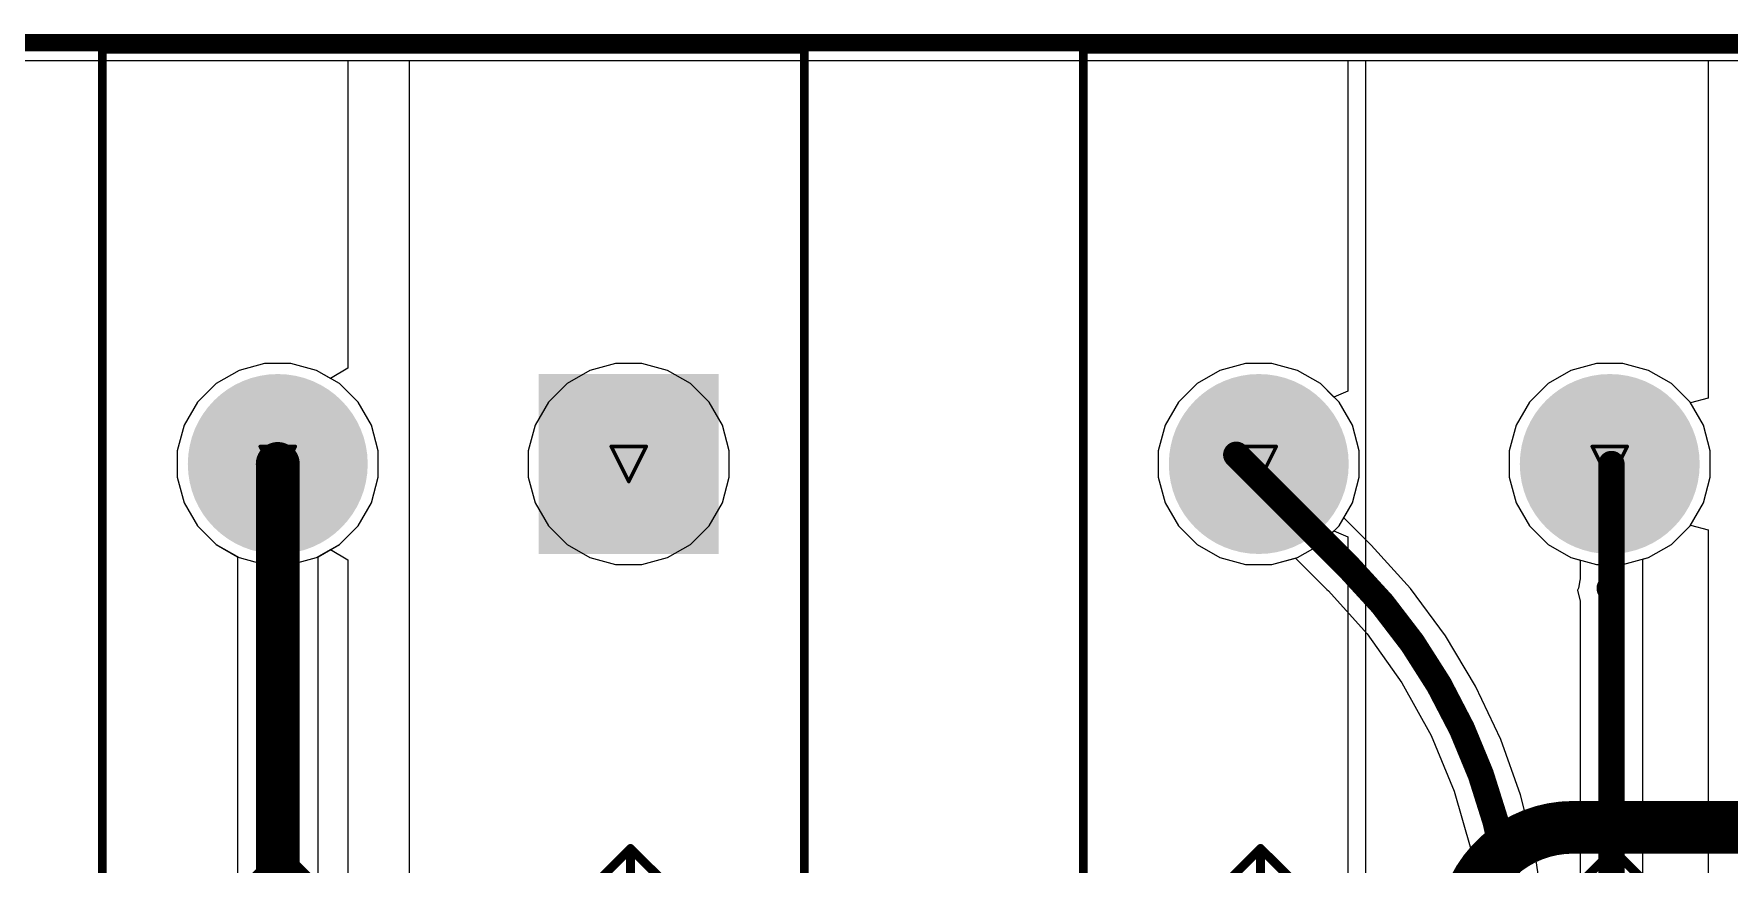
# Model space of a CAD drawing. Header units: inches. Extents: x 24 to 500, y 68 to 269.
# Drawn here: x 286.67 to 311.2, y 167.82 to 179.83 of the extents above; entities that cross this region are included whole.
import ezdxf

# ---------------------------------------------------------------- set-up
doc = ezdxf.new("R2010")
doc.units = ezdxf.units.IN
for name, color, linetype in [('Board Outline', 216, 'Continuous'), ('Bottom Layer', 5, 'Continuous'), ('Bottom Solder', 6, 'Continuous'), ('Drill Drawing', 1, 'Continuous'), ('Layer 1', 16, 'Continuous'), ('Layer 2', 76, 'Continuous'), ('Multi-Layer', 9, 'Continuous'), ('Pad Holes', 156, 'Continuous'), ('Top Layer', 1, 'Continuous'), ('Top Overlay', 2, 'Continuous'), ('Top Solder', 216, 'Continuous')]:
    doc.layers.add(name, color=color, linetype=linetype)

# ---------------------------------------------------------------- blocks, each defined once
blk = doc.blocks.new('TB008A_508_02BE_54')
at = {"layer": 'Bottom Layer'}
blk.add_hatch(color=5, dxfattribs=at).paths.add_polyline_path([(-3.74, 1.2), (-1.34, 1.2), (-1.34, -1.2), (-3.74, -1.2)])
h = blk.add_hatch(color=5, dxfattribs=at)
edge = h.paths.add_edge_path()
edge.add_arc((2.54, 0), 1.2, 0, 360)
at = {"layer": 'Bottom Solder'}
blk.add_hatch(color=6, dxfattribs=at).paths.add_polyline_path([(-3.842, 1.302), (-1.238, 1.302), (-1.238, -1.302), (-3.842, -1.302)])
h = blk.add_hatch(color=6, dxfattribs=at)
edge = h.paths.add_edge_path()
edge.add_arc((2.54, 0), 1.302, 0, 360)
at = {"layer": 'Layer 1'}
h = blk.add_hatch(color=16, dxfattribs=at)
edge = h.paths.add_edge_path()
edge.add_arc((-2.54, 0), 1.2, 0, 360)
h = blk.add_hatch(color=16, dxfattribs=at)
edge = h.paths.add_edge_path()
edge.add_arc((2.54, 0), 1.2, 0, 360)
at = {"layer": 'Layer 2'}
h = blk.add_hatch(color=76, dxfattribs=at)
edge = h.paths.add_edge_path()
edge.add_arc((-2.54, 0), 1.2, 0, 360)
h = blk.add_hatch(color=76, dxfattribs=at)
edge = h.paths.add_edge_path()
edge.add_arc((2.54, 0), 1.2, 0, 360)
at = {"layer": 'Multi-Layer'}
h = blk.add_hatch(color=9, dxfattribs=at)
edge = h.paths.add_edge_path()
edge.add_arc((2.54, 0), 1.2, 0, 360)
at = {"layer": 'Pad Holes'}
h = blk.add_hatch(color=7, dxfattribs=at)
edge = h.paths.add_edge_path()
edge.add_arc((-2.54, 0), 0.8, 0, 360)
h = blk.add_hatch(color=7, dxfattribs=at)
edge = h.paths.add_edge_path()
edge.add_arc((2.54, 0), 0.8, 0, 360)
at = {"layer": 'Top Layer'}
blk.add_hatch(color=1, dxfattribs=at).paths.add_polyline_path([(-3.74, 1.2), (-1.34, 1.2), (-1.34, -1.2), (-3.74, -1.2)])
h = blk.add_hatch(color=1, dxfattribs=at)
edge = h.paths.add_edge_path()
edge.add_arc((2.54, 0), 1.2, 0, 360)
at = {"layer": 'Top Solder'}
blk.add_hatch(color=216, dxfattribs=at).paths.add_polyline_path([(-3.842, 1.302), (-1.238, 1.302), (-1.238, -1.302), (-3.842, -1.302)])
h = blk.add_hatch(color=216, dxfattribs=at)
edge = h.paths.add_edge_path()
edge.add_arc((2.54, 0), 1.302, 0, 360)
at = {"layer": 'Top Overlay'}
for points in [[(-5.08, 7.89, 0.127, 0.127, 0), (-5.08, -6, 0.127, 0.127, 0)], [(5.08, 7.89, 0.127, 0.127, 0), (-5.08, 7.89, 0.127, 0.127, 0)], [(5.08, 7.89, 0.127, 0.127, 0), (5.08, -6, 0.127, 0.127, 0)], [(-2.565, 7.112, 0.127, 0.127, 0), (-2.565, 5.563, 0.127, 0.127, 0)], [(2.489, 7.137, 0.127, 0.127, 0), (2.489, 5.588, 0.127, 0.127, 0)], [(-2.565, 5.563, 0.127, 0.127, 0), (-2.997, 5.994, 0.127, 0.127, 0)], [(-2.134, 5.994, 0.127, 0.127, 0), (-2.565, 5.563, 0.127, 0.127, 0)], [(2.489, 5.588, 0.127, 0.127, 0), (2.057, 6.02, 0.127, 0.127, 0)], [(2.921, 6.02, 0.127, 0.127, 0), (2.489, 5.588, 0.127, 0.127, 0)], [(5.08, -6, 0.127, 0.127, 0), (-5.08, -6, 0.127, 0.127, 0)]]:
    blk.add_lwpolyline(points, format="xyseb", dxfattribs=at)
for points in [[(-5.112, 7.89, 0.0635, 0.0635, 1), (-5.048, 7.89, 0.0635, 0.0635, 1)], [(-5.112, 7.89, 0.0635, 0.0635, 1), (-5.048, 7.89, 0.0635, 0.0635, 1)], [(5.048, 7.89, 0.0635, 0.0635, 1), (5.112, 7.89, 0.0635, 0.0635, 1)], [(5.048, 7.89, 0.0635, 0.0635, 1), (5.112, 7.89, 0.0635, 0.0635, 1)], [(-2.597, 7.112, 0.0635, 0.0635, 1), (-2.534, 7.112, 0.0635, 0.0635, 1)], [(2.457, 7.137, 0.0635, 0.0635, 1), (2.521, 7.137, 0.0635, 0.0635, 1)], [(-3.029, 5.994, 0.0635, 0.0635, 1), (-2.965, 5.994, 0.0635, 0.0635, 1)], [(-2.165, 5.994, 0.0635, 0.0635, 1), (-2.102, 5.994, 0.0635, 0.0635, 1)], [(2.026, 6.02, 0.0635, 0.0635, 1), (2.089, 6.02, 0.0635, 0.0635, 1)], [(2.889, 6.02, 0.0635, 0.0635, 1), (2.953, 6.02, 0.0635, 0.0635, 1)], [(2.457, 5.588, 0.0635, 0.0635, 1), (2.521, 5.588, 0.0635, 0.0635, 1)], [(2.457, 5.588, 0.0635, 0.0635, 1), (2.521, 5.588, 0.0635, 0.0635, 1)], [(2.457, 5.588, 0.0635, 0.0635, 1), (2.521, 5.588, 0.0635, 0.0635, 1)], [(-2.597, 5.563, 0.0635, 0.0635, 1), (-2.534, 5.563, 0.0635, 0.0635, 1)], [(-2.597, 5.563, 0.0635, 0.0635, 1), (-2.534, 5.563, 0.0635, 0.0635, 1)], [(-2.597, 5.563, 0.0635, 0.0635, 1), (-2.534, 5.563, 0.0635, 0.0635, 1)], [(-5.112, -6, 0.0635, 0.0635, 1), (-5.048, -6, 0.0635, 0.0635, 1)], [(-5.112, -6, 0.0635, 0.0635, 1), (-5.048, -6, 0.0635, 0.0635, 1)], [(5.048, -6, 0.0635, 0.0635, 1), (5.112, -6, 0.0635, 0.0635, 1)], [(5.048, -6, 0.0635, 0.0635, 1), (5.112, -6, 0.0635, 0.0635, 1)]]:
    blk.add_lwpolyline(points, format="xyseb", close=True, dxfattribs=at)
blk = doc.blocks.new('TB008A_508_03BE_180')
at = {"layer": 'Bottom Layer'}
blk.add_hatch(color=5, dxfattribs=at).paths.add_polyline_path([(-1.2, 1.2), (1.2, 1.2), (1.2, -1.2), (-1.2, -1.2)])
h = blk.add_hatch(color=5, dxfattribs=at)
edge = h.paths.add_edge_path()
edge.add_arc((5.08, 0), 1.2, 0, 360)
h = blk.add_hatch(color=5, dxfattribs=at)
edge = h.paths.add_edge_path()
edge.add_arc((10.16, 0), 1.2, 0, 360)
at = {"layer": 'Bottom Solder'}
blk.add_hatch(color=6, dxfattribs=at).paths.add_polyline_path([(-1.302, 1.302), (1.302, 1.302), (1.302, -1.302), (-1.302, -1.302)])
h = blk.add_hatch(color=6, dxfattribs=at)
edge = h.paths.add_edge_path()
edge.add_arc((5.08, 0), 1.302, 0, 360)
h = blk.add_hatch(color=6, dxfattribs=at)
edge = h.paths.add_edge_path()
edge.add_arc((10.16, 0), 1.302, 0, 360)
at = {"layer": 'Layer 1'}
h = blk.add_hatch(color=16, dxfattribs=at)
edge = h.paths.add_edge_path()
edge.add_arc((0, 0), 1.2, 0, 360)
h = blk.add_hatch(color=16, dxfattribs=at)
edge = h.paths.add_edge_path()
edge.add_arc((5.08, 0), 1.2, 0, 360)
h = blk.add_hatch(color=16, dxfattribs=at)
edge = h.paths.add_edge_path()
edge.add_arc((10.16, 0), 1.2, 0, 360)
at = {"layer": 'Layer 2'}
h = blk.add_hatch(color=76, dxfattribs=at)
edge = h.paths.add_edge_path()
edge.add_arc((0, 0), 1.2, 0, 360)
h = blk.add_hatch(color=76, dxfattribs=at)
edge = h.paths.add_edge_path()
edge.add_arc((5.08, 0), 1.2, 0, 360)
h = blk.add_hatch(color=76, dxfattribs=at)
edge = h.paths.add_edge_path()
edge.add_arc((10.16, 0), 1.2, 0, 360)
at = {"layer": 'Multi-Layer'}
h = blk.add_hatch(color=9, dxfattribs=at)
edge = h.paths.add_edge_path()
edge.add_arc((5.08, 0), 1.2, 0, 360)
h = blk.add_hatch(color=9, dxfattribs=at)
edge = h.paths.add_edge_path()
edge.add_arc((10.16, 0), 1.2, 0, 360)
at = {"layer": 'Pad Holes'}
h = blk.add_hatch(color=7, dxfattribs=at)
edge = h.paths.add_edge_path()
edge.add_arc((0, 0), 0.8, 0, 360)
h = blk.add_hatch(color=7, dxfattribs=at)
edge = h.paths.add_edge_path()
edge.add_arc((5.08, 0), 0.8, 0, 360)
h = blk.add_hatch(color=7, dxfattribs=at)
edge = h.paths.add_edge_path()
edge.add_arc((10.16, 0), 0.8, 0, 360)
at = {"layer": 'Top Layer'}
blk.add_hatch(color=1, dxfattribs=at).paths.add_polyline_path([(-1.2, 1.2), (1.2, 1.2), (1.2, -1.2), (-1.2, -1.2)])
h = blk.add_hatch(color=1, dxfattribs=at)
edge = h.paths.add_edge_path()
edge.add_arc((5.08, 0), 1.2, 0, 360)
h = blk.add_hatch(color=1, dxfattribs=at)
edge = h.paths.add_edge_path()
edge.add_arc((10.16, 0), 1.2, 0, 360)
at = {"layer": 'Top Solder'}
blk.add_hatch(color=216, dxfattribs=at).paths.add_polyline_path([(-1.302, 1.302), (1.302, 1.302), (1.302, -1.302), (-1.302, -1.302)])
h = blk.add_hatch(color=216, dxfattribs=at)
edge = h.paths.add_edge_path()
edge.add_arc((5.08, 0), 1.302, 0, 360)
h = blk.add_hatch(color=216, dxfattribs=at)
edge = h.paths.add_edge_path()
edge.add_arc((10.16, 0), 1.302, 0, 360)
at = {"layer": 'Top Overlay'}
for points in [[(-2.54, 7.89, 0.127, 0.127, 0), (-2.54, -6, 0.127, 0.127, 0)], [(12.7, 7.89, 0.127, 0.127, 0), (-2.54, 7.89, 0.127, 0.127, 0)], [(12.7, -6, 0.127, 0.127, 0), (12.7, 7.89, 0.127, 0.127, 0)], [(-0.025, 5.563, 0.127, 0.127, 0), (-0.025, 7.112, 0.127, 0.127, 0)], [(5.029, 7.137, 0.127, 0.127, 0), (5.029, 5.588, 0.127, 0.127, 0)], [(10.135, 5.563, 0.127, 0.127, 0), (10.135, 7.112, 0.127, 0.127, 0)], [(-0.025, 5.563, 0.127, 0.127, 0), (-0.457, 5.994, 0.127, 0.127, 0)], [(0.406, 5.994, 0.127, 0.127, 0), (-0.025, 5.563, 0.127, 0.127, 0)], [(5.029, 5.588, 0.127, 0.127, 0), (4.597, 6.02, 0.127, 0.127, 0)], [(5.461, 6.02, 0.127, 0.127, 0), (5.029, 5.588, 0.127, 0.127, 0)], [(10.135, 5.563, 0.127, 0.127, 0), (9.703, 5.994, 0.127, 0.127, 0)], [(10.566, 5.994, 0.127, 0.127, 0), (10.135, 5.563, 0.127, 0.127, 0)], [(12.7, -6, 0.127, 0.127, 0), (-2.54, -6, 0.127, 0.127, 0)]]:
    blk.add_lwpolyline(points, format="xyseb", dxfattribs=at)
for points in [[(-2.572, 7.89, 0.0635, 0.0635, 1), (-2.508, 7.89, 0.0635, 0.0635, 1)], [(-2.572, 7.89, 0.0635, 0.0635, 1), (-2.508, 7.89, 0.0635, 0.0635, 1)], [(12.668, 7.89, 0.0635, 0.0635, 1), (12.732, 7.89, 0.0635, 0.0635, 1)], [(12.668, 7.89, 0.0635, 0.0635, 1), (12.732, 7.89, 0.0635, 0.0635, 1)], [(-0.057, 7.112, 0.0635, 0.0635, 1), (0.006, 7.112, 0.0635, 0.0635, 1)], [(4.997, 7.137, 0.0635, 0.0635, 1), (5.061, 7.137, 0.0635, 0.0635, 1)], [(10.103, 7.112, 0.0635, 0.0635, 1), (10.166, 7.112, 0.0635, 0.0635, 1)], [(-0.489, 5.994, 0.0635, 0.0635, 1), (-0.425, 5.994, 0.0635, 0.0635, 1)], [(0.375, 5.994, 0.0635, 0.0635, 1), (0.438, 5.994, 0.0635, 0.0635, 1)], [(4.566, 6.02, 0.0635, 0.0635, 1), (4.629, 6.02, 0.0635, 0.0635, 1)], [(5.429, 6.02, 0.0635, 0.0635, 1), (5.493, 6.02, 0.0635, 0.0635, 1)], [(9.671, 5.994, 0.0635, 0.0635, 1), (9.735, 5.994, 0.0635, 0.0635, 1)], [(10.535, 5.994, 0.0635, 0.0635, 1), (10.598, 5.994, 0.0635, 0.0635, 1)], [(4.997, 5.588, 0.0635, 0.0635, 1), (5.061, 5.588, 0.0635, 0.0635, 1)], [(4.997, 5.588, 0.0635, 0.0635, 1), (5.061, 5.588, 0.0635, 0.0635, 1)], [(4.997, 5.588, 0.0635, 0.0635, 1), (5.061, 5.588, 0.0635, 0.0635, 1)], [(-0.057, 5.563, 0.0635, 0.0635, 1), (0.006, 5.563, 0.0635, 0.0635, 1)], [(-0.057, 5.563, 0.0635, 0.0635, 1), (0.006, 5.563, 0.0635, 0.0635, 1)], [(-0.057, 5.563, 0.0635, 0.0635, 1), (0.006, 5.563, 0.0635, 0.0635, 1)], [(10.103, 5.563, 0.0635, 0.0635, 1), (10.166, 5.563, 0.0635, 0.0635, 1)], [(10.103, 5.563, 0.0635, 0.0635, 1), (10.166, 5.563, 0.0635, 0.0635, 1)], [(10.103, 5.563, 0.0635, 0.0635, 1), (10.166, 5.563, 0.0635, 0.0635, 1)], [(-2.572, -6, 0.0635, 0.0635, 1), (-2.508, -6, 0.0635, 0.0635, 1)], [(-2.572, -6, 0.0635, 0.0635, 1), (-2.508, -6, 0.0635, 0.0635, 1)], [(12.668, -6, 0.0635, 0.0635, 1), (12.732, -6, 0.0635, 0.0635, 1)], [(12.668, -6, 0.0635, 0.0635, 1), (12.732, -6, 0.0635, 0.0635, 1)]]:
    blk.add_lwpolyline(points, format="xyseb", close=True, dxfattribs=at)

msp = doc.modelspace()

# ---------------------------------------------------------------- linework, layer by layer
at = {"layer": 'Board Outline'}
msp.add_lwpolyline([(251.07, 179.707, 0.254, 0.254, 0), (384.87, 179.707, 0.254, 0.254, 0)], format="xyseb", dxfattribs=at)
at = {"layer": 'Bottom Layer'}
for p, q in [((250.824, 179.448), (305.684, 179.448)), ((305.684, 179.448), (305.684, 174.662)), ((305.943, 153.416), (305.943, 179.448)), ((305.943, 179.448), (385.115, 179.448)), ((289.634, 174.964), (289.302, 174.772)), ((290.004, 175.063), (289.634, 174.964)), ((290.386, 175.063), (290.004, 175.063)), ((290.756, 174.964), (290.386, 175.063)), ((291.088, 174.772), (290.756, 174.964)), ((303.832, 174.964), (303.501, 174.772)), ((304.202, 175.063), (303.832, 174.964)), ((304.585, 175.063), (304.202, 175.063)), ((304.955, 174.964), (304.585, 175.063)), ((305.286, 174.772), (304.955, 174.964)), ((308.912, 174.964), (308.581, 174.772)), ((309.282, 175.063), (308.912, 174.964)), ((309.665, 175.063), (309.282, 175.063)), ((310.035, 174.964), (309.665, 175.063)), ((310.366, 174.772), (310.035, 174.964)), ((289.302, 174.772), (289.032, 174.502)), ((291.358, 174.502), (291.088, 174.772)), ((303.501, 174.772), (303.23, 174.502)), ((305.481, 174.578), (305.286, 174.772)), ((308.581, 174.772), (308.31, 174.502)), ((310.637, 174.502), (310.366, 174.772)), ((289.032, 174.502), (288.84, 174.17)), ((291.55, 174.17), (291.358, 174.502)), ((303.23, 174.502), (303.039, 174.17)), ((305.684, 174.662), (305.481, 174.578)), ((308.31, 174.502), (308.119, 174.17)), ((310.829, 174.17), (310.637, 174.502)), ((288.84, 174.17), (288.741, 173.8)), ((291.649, 173.8), (291.55, 174.17)), ((303.039, 174.17), (302.94, 173.8)), ((308.119, 174.17), (308.02, 173.8)), ((310.928, 173.8), (310.829, 174.17)), ((288.741, 173.8), (288.741, 173.418)), ((291.649, 173.418), (291.649, 173.8)), ((302.94, 173.8), (302.94, 173.418)), ((308.02, 173.8), (308.02, 173.418)), ((310.928, 173.418), (310.928, 173.8)), ((288.741, 173.418), (288.84, 173.048)), ((291.55, 173.048), (291.649, 173.418)), ((302.94, 173.418), (303.039, 173.048)), ((308.02, 173.418), (308.119, 173.048)), ((310.829, 173.048), (310.928, 173.418)), ((288.84, 173.048), (289.032, 172.716)), ((291.358, 172.716), (291.55, 173.048)), ((303.039, 173.048), (303.23, 172.716)), ((308.119, 173.048), (308.31, 172.716)), ((310.637, 172.716), (310.829, 173.048)), ((289.032, 172.716), (289.302, 172.446)), ((291.088, 172.446), (291.358, 172.716)), ((303.23, 172.716), (303.501, 172.446)), ((305.286, 172.446), (305.481, 172.64)), ((305.481, 172.64), (305.684, 172.556)), ((305.684, 172.556), (305.684, 153.675)), ((308.31, 172.716), (308.581, 172.446)), ((310.366, 172.446), (310.637, 172.716)), ((289.302, 172.446), (289.634, 172.254)), ((289.634, 172.254), (290.004, 172.155)), ((290.386, 172.155), (290.756, 172.254)), ((290.756, 172.254), (291.088, 172.446)), ((303.501, 172.446), (303.832, 172.254)), ((303.832, 172.254), (304.202, 172.155)), ((304.585, 172.155), (304.955, 172.254)), ((304.955, 172.254), (305.286, 172.446)), ((308.581, 172.446), (308.912, 172.254)), ((308.912, 172.254), (309.282, 172.155)), ((309.665, 172.155), (310.035, 172.254)), ((310.035, 172.254), (310.366, 172.446)), ((290.004, 172.155), (290.386, 172.155)), ((304.202, 172.155), (304.585, 172.155)), ((309.282, 172.155), (309.665, 172.155))]:
    msp.add_line(p, q, dxfattribs=at)
for points in [[(307.34, 166.751, 0.762, 0.762, -0.414214), (308.94, 168.351, 0.762, 0.762, 0)], [(308.94, 168.351, 0.762, 0.762, 0), (328.516, 168.351, 0.762, 0.762, 0)]]:
    msp.add_lwpolyline(points, format="xyseb", dxfattribs=at)
msp.add_lwpolyline([(308.75, 168.351, 0.381, 0.381, 1), (309.131, 168.351, 0.381, 0.381, 1)], format="xyseb", close=True, dxfattribs=at)
msp.add_lwpolyline([(308.75, 168.351, 0.381, 0.381, 1), (309.131, 168.351, 0.381, 0.381, 1)], format="xyseb", close=True, dxfattribs=at)
at = {"layer": 'Drill Drawing'}
for points in [[(289.941, 173.863, 0.0508, 0.0508, 0), (290.449, 173.863, 0.0508, 0.0508, 0)], [(289.941, 173.863, 0.0508, 0.0508, 0), (290.195, 173.355, 0.0508, 0.0508, 0)], [(290.195, 173.355, 0.0508, 0.0508, 0), (290.449, 173.863, 0.0508, 0.0508, 0)], [(295.021, 173.863, 0.0508, 0.0508, 0), (295.529, 173.863, 0.0508, 0.0508, 0)], [(295.021, 173.863, 0.0508, 0.0508, 0), (295.275, 173.355, 0.0508, 0.0508, 0)], [(295.275, 173.355, 0.0508, 0.0508, 0), (295.529, 173.863, 0.0508, 0.0508, 0)], [(304.14, 173.863, 0.0508, 0.0508, 0), (304.648, 173.863, 0.0508, 0.0508, 0)], [(304.14, 173.863, 0.0508, 0.0508, 0), (304.394, 173.355, 0.0508, 0.0508, 0)], [(304.394, 173.355, 0.0508, 0.0508, 0), (304.648, 173.863, 0.0508, 0.0508, 0)], [(309.22, 173.863, 0.0508, 0.0508, 0), (309.728, 173.863, 0.0508, 0.0508, 0)], [(309.22, 173.863, 0.0508, 0.0508, 0), (309.474, 173.355, 0.0508, 0.0508, 0)], [(309.474, 173.355, 0.0508, 0.0508, 0), (309.728, 173.863, 0.0508, 0.0508, 0)]]:
    msp.add_lwpolyline(points, format="xyseb", dxfattribs=at)
for points in [[(289.928, 173.863, 0.0254, 0.0254, 1), (289.954, 173.863, 0.0254, 0.0254, 1)], [(289.928, 173.863, 0.0254, 0.0254, 1), (289.954, 173.863, 0.0254, 0.0254, 1)], [(290.436, 173.863, 0.0254, 0.0254, 1), (290.462, 173.863, 0.0254, 0.0254, 1)], [(290.436, 173.863, 0.0254, 0.0254, 1), (290.462, 173.863, 0.0254, 0.0254, 1)], [(295.008, 173.863, 0.0254, 0.0254, 1), (295.034, 173.863, 0.0254, 0.0254, 1)], [(295.008, 173.863, 0.0254, 0.0254, 1), (295.034, 173.863, 0.0254, 0.0254, 1)], [(295.516, 173.863, 0.0254, 0.0254, 1), (295.542, 173.863, 0.0254, 0.0254, 1)], [(295.516, 173.863, 0.0254, 0.0254, 1), (295.542, 173.863, 0.0254, 0.0254, 1)], [(304.127, 173.863, 0.0254, 0.0254, 1), (304.152, 173.863, 0.0254, 0.0254, 1)], [(304.127, 173.863, 0.0254, 0.0254, 1), (304.152, 173.863, 0.0254, 0.0254, 1)], [(304.635, 173.863, 0.0254, 0.0254, 1), (304.66, 173.863, 0.0254, 0.0254, 1)], [(304.635, 173.863, 0.0254, 0.0254, 1), (304.66, 173.863, 0.0254, 0.0254, 1)], [(309.207, 173.863, 0.0254, 0.0254, 1), (309.232, 173.863, 0.0254, 0.0254, 1)], [(309.207, 173.863, 0.0254, 0.0254, 1), (309.232, 173.863, 0.0254, 0.0254, 1)], [(309.715, 173.863, 0.0254, 0.0254, 1), (309.74, 173.863, 0.0254, 0.0254, 1)], [(309.715, 173.863, 0.0254, 0.0254, 1), (309.74, 173.863, 0.0254, 0.0254, 1)], [(290.182, 173.355, 0.0254, 0.0254, 1), (290.208, 173.355, 0.0254, 0.0254, 1)], [(290.182, 173.355, 0.0254, 0.0254, 1), (290.208, 173.355, 0.0254, 0.0254, 1)], [(295.262, 173.355, 0.0254, 0.0254, 1), (295.288, 173.355, 0.0254, 0.0254, 1)], [(295.262, 173.355, 0.0254, 0.0254, 1), (295.288, 173.355, 0.0254, 0.0254, 1)], [(304.381, 173.355, 0.0254, 0.0254, 1), (304.406, 173.355, 0.0254, 0.0254, 1)], [(304.381, 173.355, 0.0254, 0.0254, 1), (304.406, 173.355, 0.0254, 0.0254, 1)], [(309.461, 173.355, 0.0254, 0.0254, 1), (309.486, 173.355, 0.0254, 0.0254, 1)], [(309.461, 173.355, 0.0254, 0.0254, 1), (309.486, 173.355, 0.0254, 0.0254, 1)]]:
    msp.add_lwpolyline(points, format="xyseb", close=True, dxfattribs=at)
at = {"layer": 'Layer 1'}
for p, q in [((250.824, 179.448), (385.115, 179.448)), ((289.634, 174.964), (289.302, 174.772)), ((290.004, 175.063), (289.634, 174.964)), ((290.386, 175.063), (290.004, 175.063)), ((290.756, 174.964), (290.386, 175.063)), ((291.088, 174.772), (290.756, 174.964)), ((303.832, 174.964), (303.501, 174.772)), ((304.202, 175.063), (303.832, 174.964)), ((304.585, 175.063), (304.202, 175.063)), ((304.955, 174.964), (304.585, 175.063)), ((305.286, 174.772), (304.955, 174.964)), ((308.912, 174.964), (308.581, 174.772)), ((309.282, 175.063), (308.912, 174.964)), ((309.665, 175.063), (309.282, 175.063)), ((310.035, 174.964), (309.665, 175.063)), ((310.366, 174.772), (310.035, 174.964)), ((289.302, 174.772), (289.032, 174.502)), ((291.358, 174.502), (291.088, 174.772)), ((303.501, 174.772), (303.23, 174.502)), ((305.557, 174.502), (305.286, 174.772)), ((308.581, 174.772), (308.31, 174.502)), ((310.637, 174.502), (310.366, 174.772)), ((289.032, 174.502), (288.84, 174.17)), ((291.55, 174.17), (291.358, 174.502)), ((303.23, 174.502), (303.039, 174.17)), ((305.749, 174.17), (305.557, 174.502)), ((308.31, 174.502), (308.119, 174.17)), ((310.829, 174.17), (310.637, 174.502)), ((288.84, 174.17), (288.741, 173.8)), ((291.649, 173.8), (291.55, 174.17)), ((303.039, 174.17), (302.94, 173.8)), ((305.848, 173.8), (305.749, 174.17)), ((308.119, 174.17), (308.02, 173.8)), ((310.928, 173.8), (310.829, 174.17)), ((288.741, 173.8), (288.741, 173.418)), ((291.649, 173.418), (291.649, 173.8)), ((302.94, 173.8), (302.94, 173.418)), ((305.848, 173.418), (305.848, 173.8)), ((308.02, 173.8), (308.02, 173.418)), ((310.928, 173.418), (310.928, 173.8)), ((288.741, 173.418), (288.84, 173.048)), ((291.55, 173.048), (291.649, 173.418)), ((302.94, 173.418), (303.039, 173.048)), ((305.749, 173.048), (305.848, 173.418)), ((308.02, 173.418), (308.119, 173.048)), ((310.829, 173.048), (310.928, 173.418)), ((288.84, 173.048), (289.032, 172.716)), ((291.358, 172.716), (291.55, 173.048)), ((303.039, 173.048), (303.23, 172.716)), ((305.557, 172.716), (305.749, 173.048)), ((308.119, 173.048), (308.31, 172.716)), ((310.637, 172.716), (310.829, 173.048)), ((289.032, 172.716), (289.302, 172.446)), ((291.088, 172.446), (291.358, 172.716)), ((303.23, 172.716), (303.501, 172.446)), ((305.286, 172.446), (305.557, 172.716)), ((308.31, 172.716), (308.581, 172.446)), ((310.366, 172.446), (310.637, 172.716)), ((289.302, 172.446), (289.634, 172.254)), ((289.634, 172.254), (290.004, 172.155)), ((290.386, 172.155), (290.756, 172.254)), ((290.756, 172.254), (291.088, 172.446)), ((303.501, 172.446), (303.832, 172.254)), ((303.832, 172.254), (304.202, 172.155)), ((304.585, 172.155), (304.955, 172.254)), ((304.955, 172.254), (305.286, 172.446)), ((308.581, 172.446), (308.912, 172.254)), ((308.912, 172.254), (309.282, 172.155)), ((309.665, 172.155), (310.035, 172.254)), ((310.035, 172.254), (310.366, 172.446)), ((290.004, 172.155), (290.386, 172.155)), ((304.202, 172.155), (304.585, 172.155)), ((309.282, 172.155), (309.665, 172.155))]:
    msp.add_line(p, q, dxfattribs=at)
at = {"layer": 'Layer 2'}
for p, q in [((250.824, 179.448), (291.211, 179.448)), ((291.211, 179.448), (291.211, 174.995)), ((292.1, 162.56), (292.1, 179.448)), ((292.1, 179.448), (310.896, 179.448)), ((310.896, 179.448), (310.896, 174.561)), ((289.634, 174.964), (289.302, 174.772)), ((290.004, 175.063), (289.634, 174.964)), ((290.386, 175.063), (290.004, 175.063)), ((290.756, 174.964), (290.386, 175.063)), ((290.957, 174.848), (290.756, 174.964)), ((291.211, 174.995), (290.957, 174.848)), ((294.714, 174.964), (294.382, 174.772)), ((295.084, 175.063), (294.714, 174.964)), ((295.466, 175.063), (295.084, 175.063)), ((295.836, 174.964), (295.466, 175.063)), ((296.168, 174.772), (295.836, 174.964)), ((308.912, 174.964), (308.581, 174.772)), ((309.282, 175.063), (308.912, 174.964)), ((309.665, 175.063), (309.282, 175.063)), ((310.035, 174.964), (309.665, 175.063)), ((310.366, 174.772), (310.035, 174.964)), ((289.302, 174.772), (289.032, 174.502)), ((294.382, 174.772), (294.112, 174.502)), ((296.438, 174.502), (296.168, 174.772)), ((308.581, 174.772), (308.31, 174.502)), ((310.637, 174.502), (310.366, 174.772)), ((289.032, 174.502), (288.84, 174.17)), ((294.112, 174.502), (293.92, 174.17)), ((296.63, 174.17), (296.438, 174.502)), ((308.31, 174.502), (308.119, 174.17)), ((310.642, 174.493), (310.637, 174.502)), ((310.896, 174.561), (310.642, 174.493)), ((288.84, 174.17), (288.741, 173.8)), ((293.92, 174.17), (293.821, 173.8)), ((296.729, 173.8), (296.63, 174.17)), ((308.119, 174.17), (308.02, 173.8)), ((288.741, 173.8), (288.741, 173.418)), ((293.821, 173.8), (293.821, 173.418)), ((296.729, 173.418), (296.729, 173.8)), ((308.02, 173.8), (308.02, 173.418)), ((288.741, 173.418), (288.84, 173.048)), ((293.821, 173.418), (293.92, 173.048)), ((296.63, 173.048), (296.729, 173.418)), ((308.02, 173.418), (308.119, 173.048)), ((288.84, 173.048), (289.032, 172.716)), ((293.92, 173.048), (294.112, 172.716)), ((296.438, 172.716), (296.63, 173.048)), ((308.119, 173.048), (308.31, 172.716)), ((289.032, 172.716), (289.302, 172.446)), ((294.112, 172.716), (294.382, 172.446)), ((296.168, 172.446), (296.438, 172.716)), ((308.31, 172.716), (308.581, 172.446)), ((310.366, 172.446), (310.637, 172.716)), ((310.637, 172.716), (310.642, 172.725)), ((310.642, 172.725), (310.896, 172.657)), ((310.896, 172.657), (310.896, 149.237)), ((289.302, 172.446), (289.634, 172.254)), ((289.634, 172.254), (290.004, 172.155)), ((290.386, 172.155), (290.756, 172.254)), ((290.756, 172.254), (290.957, 172.37)), ((290.957, 172.37), (291.211, 172.223)), ((294.382, 172.446), (294.714, 172.254)), ((294.714, 172.254), (295.084, 172.155)), ((295.466, 172.155), (295.836, 172.254)), ((295.836, 172.254), (296.168, 172.446)), ((308.581, 172.446), (308.912, 172.254)), ((308.912, 172.254), (309.282, 172.155)), ((309.665, 172.155), (310.035, 172.254)), ((310.035, 172.254), (310.366, 172.446)), ((290.004, 172.155), (290.386, 172.155)), ((291.211, 172.223), (291.211, 125.654)), ((295.084, 172.155), (295.466, 172.155)), ((309.282, 172.155), (309.665, 172.155))]:
    msp.add_line(p, q, dxfattribs=at)
at = {"layer": 'Top Layer'}
for p, q in [((250.824, 179.448), (385.115, 179.448)), ((289.634, 174.964), (289.302, 174.772)), ((290.004, 175.063), (289.634, 174.964)), ((290.386, 175.063), (290.004, 175.063)), ((290.756, 174.964), (290.386, 175.063)), ((291.088, 174.772), (290.756, 174.964)), ((303.832, 174.964), (303.501, 174.772)), ((304.202, 175.063), (303.832, 174.964)), ((304.585, 175.063), (304.202, 175.063)), ((304.955, 174.964), (304.585, 175.063)), ((305.286, 174.772), (304.955, 174.964)), ((308.912, 174.964), (308.581, 174.772)), ((309.282, 175.063), (308.912, 174.964)), ((309.665, 175.063), (309.282, 175.063)), ((310.035, 174.964), (309.665, 175.063)), ((310.366, 174.772), (310.035, 174.964)), ((289.302, 174.772), (289.032, 174.502)), ((291.358, 174.502), (291.088, 174.772)), ((303.501, 174.772), (303.23, 174.502)), ((305.557, 174.502), (305.286, 174.772)), ((308.581, 174.772), (308.31, 174.502)), ((310.637, 174.502), (310.366, 174.772)), ((289.032, 174.502), (288.84, 174.17)), ((291.55, 174.17), (291.358, 174.502)), ((303.23, 174.502), (303.039, 174.17)), ((305.749, 174.17), (305.557, 174.502)), ((308.31, 174.502), (308.119, 174.17)), ((310.829, 174.17), (310.637, 174.502)), ((288.84, 174.17), (288.741, 173.8)), ((291.649, 173.8), (291.55, 174.17)), ((303.039, 174.17), (302.94, 173.8)), ((305.848, 173.8), (305.749, 174.17)), ((308.119, 174.17), (308.02, 173.8)), ((310.928, 173.8), (310.829, 174.17)), ((288.741, 173.8), (288.741, 173.418)), ((291.649, 173.418), (291.649, 173.8)), ((302.94, 173.8), (302.94, 173.418)), ((305.848, 173.418), (305.848, 173.8)), ((308.02, 173.8), (308.02, 173.418)), ((310.928, 173.418), (310.928, 173.8)), ((288.741, 173.418), (288.84, 173.048)), ((291.55, 173.048), (291.649, 173.418)), ((302.94, 173.418), (303.039, 173.048)), ((305.749, 173.048), (305.848, 173.418)), ((308.02, 173.418), (308.119, 173.048)), ((310.829, 173.048), (310.928, 173.418)), ((288.84, 173.048), (289.032, 172.716)), ((291.358, 172.716), (291.55, 173.048)), ((303.039, 173.048), (303.23, 172.716)), ((305.623, 172.83), (305.749, 173.048)), ((308.119, 173.048), (308.31, 172.716)), ((310.637, 172.716), (310.829, 173.048)), ((305.893, 172.56), (305.623, 172.83)), ((289.032, 172.716), (289.302, 172.446)), ((291.088, 172.446), (291.358, 172.716)), ((303.23, 172.716), (303.501, 172.446)), ((306.019, 172.435), (305.893, 172.56)), ((308.31, 172.716), (308.581, 172.446)), ((310.366, 172.446), (310.637, 172.716)), ((289.302, 172.446), (289.612, 172.266)), ((289.612, 172.266), (289.612, 162.75)), ((290.778, 172.266), (291.088, 172.446)), ((290.778, 162.75), (290.778, 172.266)), ((303.501, 172.446), (303.832, 172.254)), ((303.832, 172.254), (304.202, 172.155)), ((304.585, 172.155), (304.924, 172.246)), ((304.924, 172.246), (305.377, 171.793)), ((306.589, 171.806), (306.019, 172.435)), ((306.019, 172.435), (306.019, 172.435)), ((308.581, 172.446), (308.912, 172.254)), ((308.912, 172.254), (309.046, 172.218)), ((309.952, 172.232), (310.035, 172.254)), ((310.035, 172.254), (310.366, 172.446)), ((304.202, 172.155), (304.585, 172.155)), ((309.046, 172.218), (309.046, 171.949)), ((309.952, 171.788), (309.952, 172.232)), ((305.377, 171.793), (305.377, 171.793)), ((305.377, 171.793), (305.404, 171.775)), ((305.404, 171.775), (305.962, 171.151)), ((307.096, 171.123), (306.589, 171.806)), ((309.02, 171.811), (309.006, 171.785)), ((309.006, 171.785), (309.006, 171.785)), ((309.006, 171.785), (309.044, 171.623)), ((309.042, 171.921), (309.02, 171.811)), ((309.046, 171.949), (309.042, 171.921)), ((309.953, 171.785), (309.952, 171.788)), ((309.952, 162.179), (309.952, 171.785)), ((309.952, 171.785), (309.953, 171.785)), ((309.044, 171.623), (309.046, 171.528)), ((309.046, 171.528), (309.046, 162.179)), ((305.962, 171.151), (306.466, 170.44)), ((307.533, 170.393), (307.096, 171.123)), ((306.466, 170.44), (306.888, 169.678)), ((307.897, 169.624), (307.533, 170.393)), ((306.888, 169.678), (307.221, 168.873)), ((308.184, 168.823), (307.897, 169.624)), ((307.221, 168.873), (307.462, 168.036)), ((308.39, 167.998), (308.184, 168.823)), ((307.462, 168.036), (307.608, 167.177)), ((308.515, 167.157), (308.39, 167.998))]:
    msp.add_line(p, q, dxfattribs=at)
for points in [[(290.036, 173.609, 0.318, 0.318, 1), (290.354, 173.609, 0.318, 0.318, 1)], [(303.973, 173.743, 0.191, 0.191, 1), (304.163, 173.743, 0.191, 0.191, 1)], [(309.404, 173.609, 0.191, 0.191, 1), (309.594, 173.609, 0.191, 0.191, 1)], [(305.603, 172.113, 0.191, 0.191, 1), (305.793, 172.113, 0.191, 0.191, 1)], [(305.603, 172.113, 0.191, 0.191, 1), (305.793, 172.113, 0.191, 0.191, 1)], [(305.603, 172.113, 0.191, 0.191, 1), (305.793, 172.113, 0.191, 0.191, 1)], [(305.603, 172.113, 0.191, 0.191, 1), (305.793, 172.113, 0.191, 0.191, 1)], [(309.378, 171.811, 0.191, 0.191, 1), (309.569, 171.811, 0.191, 0.191, 1)], [(309.404, 171.785, 0.191, 0.191, 1), (309.594, 171.785, 0.191, 0.191, 1)], [(309.404, 171.785, 0.191, 0.191, 1), (309.594, 171.785, 0.191, 0.191, 1)], [(309.404, 171.785, 0.191, 0.191, 1), (309.594, 171.785, 0.191, 0.191, 1)]]:
    msp.add_lwpolyline(points, format="xyseb", close=True, dxfattribs=at)
for points in [[(290.195, 162.052, 0.635, 0.635, 0), (290.195, 173.609, 0.635, 0.635, 0)], [(304.068, 173.743, 0.381, 0.381, 0), (305.698, 172.113, 0.381, 0.381, 0)], [(309.499, 171.785, 0.381, 0.381, 0), (309.499, 173.609, 0.381, 0.381, 0)], [(305.698, 172.113, 0.381, 0.381, 0), (305.698, 172.113, 0.381, 0.381, 0)], [(305.698, 172.113, 0.381, 0.381, -0.198926), (308.102, 166.304, 0.381, 0.381, 0)], [(309.474, 171.811, 0.381, 0.381, -0.414214), (309.499, 171.785, 0.381, 0.381, 0)], [(309.499, 161.544, 0.381, 0.381, 0), (309.499, 171.785, 0.381, 0.381, 0)]]:
    msp.add_lwpolyline(points, format="xyseb", dxfattribs=at)

# ---------------------------------------------------------------- block references
at = {"rotation": 180}
for name, p in [('TB008A_508_02BE_54', (292.735, 173.609)), ('TB008A_508_03BE_180', (314.554, 173.609))]:
    msp.add_blockref(name, p, dxfattribs=at)

doc.saveas('drawing.dxf')
